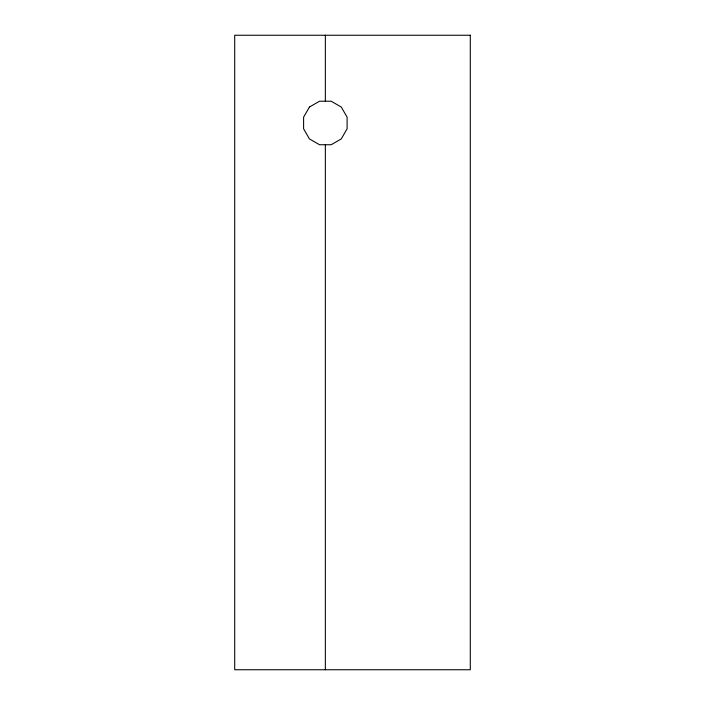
<?xml version="1.0" encoding="UTF-8"?>
<svg xmlns="http://www.w3.org/2000/svg" width="705" height="705" viewBox="0 0 705 705"><rect width="100%" height="100%" fill="white"/><g stroke="black" fill="none" stroke-linecap="round" stroke-linejoin="round"><path stroke-width="1.06" d="M325.349 35.25L325.349 101.22M325.349 144.737L325.349 669.75M309.425 107.054L303.599 117.153L303.599 128.803L309.425 138.903L319.524 144.737L331.183 144.737L341.273 138.903L347.107 128.803L347.107 117.153L341.273 107.054L331.183 101.22L319.524 101.22L309.425 107.054M470.297 35.25L234.703 35.25L234.703 669.75L470.297 669.75L470.297 35.25"/></g></svg>
